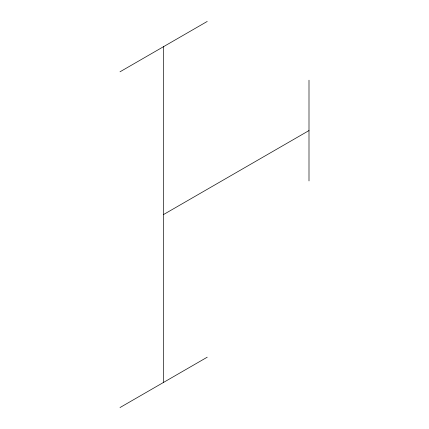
<?xml version="1.0" encoding="UTF-8"?>
<svg xmlns="http://www.w3.org/2000/svg" width="429" height="429" viewBox="0 0 429 429"><rect width="100%" height="100%" fill="white"/><g stroke="black" fill="none" stroke-linecap="round" stroke-linejoin="round"><path stroke-width="0.64" d="M120.002 71.809L207.228 21.45M163.615 214.5L308.998 130.566M120.002 407.55L207.228 357.191M308.998 80.207L308.998 180.925M163.615 46.632L163.615 382.368"/></g></svg>
